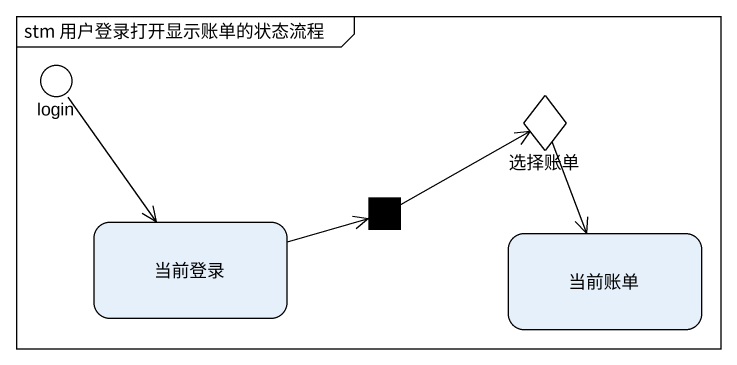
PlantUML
@startuml
mainframe stm 用户登录打开显示账单的状态流程
hide empty description
state login <<choice>>
state 选择账单 <<choice>>
state fork1 <<fork>>
state 当前登录
state 当前账单
login --> 当前登录
选择账单 --> 当前账单
fork1 -right-> 选择账单
当前登录 -right-> fork1
@enduml
